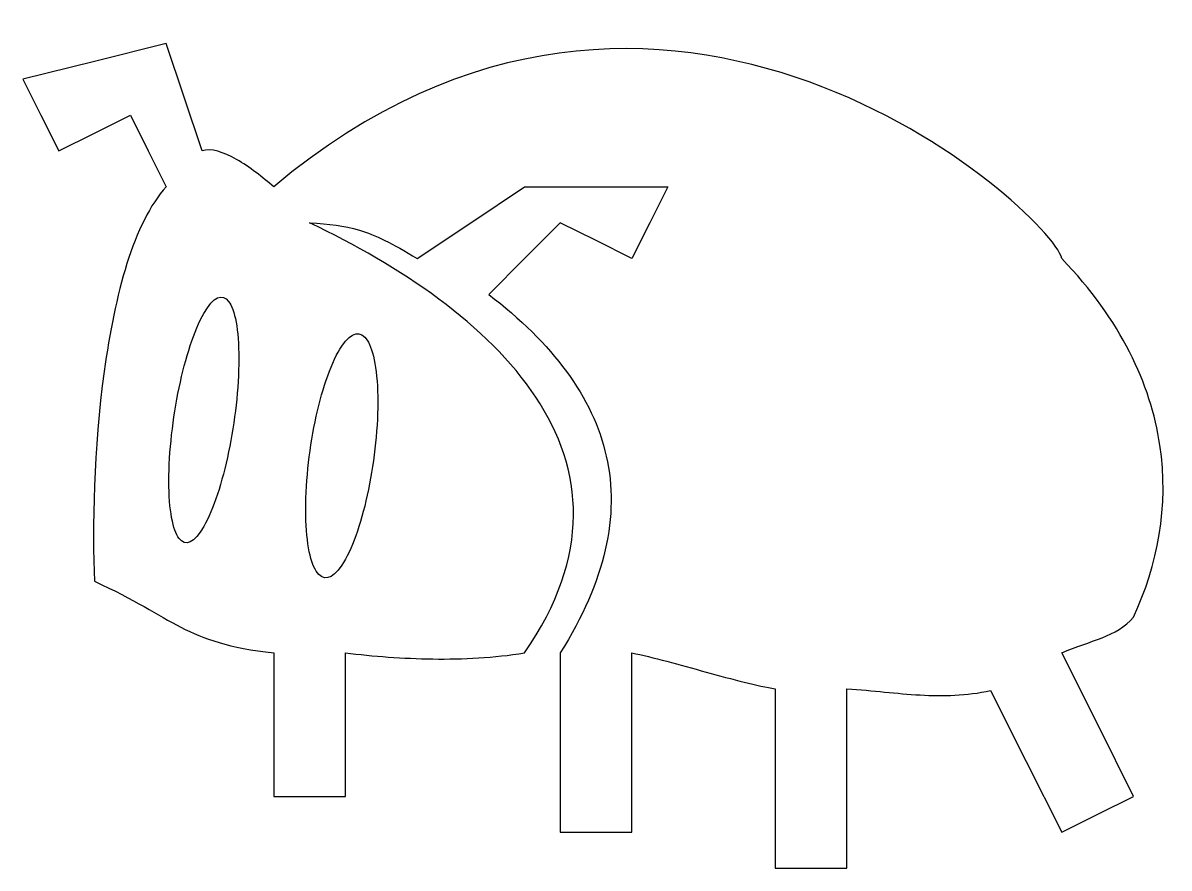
# Model space of a CAD drawing. Extents: x 0.1 to 32.1, y 0.1 to 23.7.
import ezdxf

# ---------------------------------------------------------------- set-up
doc = ezdxf.new("R2010")
doc.units = 0
doc.layers.add('Layer_1', color=7, linetype='CONTINUOUS')

msp = doc.modelspace()

# ---------------------------------------------------------------- linework, layer by layer
at = {"layer": 'Layer_1', "color": 7}
for points in [[(5.14111, 20.141117), (4.641111, 21.641117), (4.141109, 23.141117), (2.14111, 22.641118), (0.141111, 22.141116), (0.64111, 21.141115), (1.141109, 20.141117), (2.14111, 20.641116), (3.141111, 21.141115), (3.64111, 20.141114), (4.141109, 19.141116)], [(11.141109, 17.141115), (12.641109, 18.141115), (14.141109, 19.141116), (16.14111, 19.141116), (18.141109, 19.141116), (17.64111, 18.141115), (17.141111, 17.141115), (16.14111, 17.641116), (15.141109, 18.141115), (14.141111, 17.141115), (13.141111, 16.141117)], [(6.166798, 14.345695), (6.166798, 14.345695)], [(10.046064, 13.140239), (10.046064, 13.140239)], [(7.141111, 6.141128), (7.141111, 4.141104), (7.141111, 2.141108), (8.141112, 2.141108), (9.14111, 2.141108), (9.14111, 4.141104), (9.14111, 6.141128)], [(15.141109, 6.141128), (15.141109, 3.641119), (15.141109, 1.14111), (16.14111, 1.14111), (17.141111, 1.14111), (17.141111, 3.641119), (17.141108, 6.141128)], [(27.151386, 5.09366), (28.146248, 3.117399), (29.14111, 1.14111), (30.14111, 1.641123), (31.141111, 2.141108), (30.14111, 4.141104), (29.14111, 6.141128)], [(21.141109, 5.141102), (21.141109, 2.641121), (21.141109, 0.141112), (22.141109, 0.141112), (23.14111, 0.141112), (23.14111, 2.641121), (23.14111, 5.14113)]]:
    msp.add_lwpolyline(points, dxfattribs=at)
for points in [[(22.084987, 22.067236), (17.985305, 23.544373), (12.570999, 23.712806), (7.141111, 19.141116)], [(29.14111, 17.141115), (28.969724, 17.804252), (26.184668, 20.590096), (22.084987, 22.067236)], [(6.104091, 19.90407), (5.740561, 20.111966), (5.389369, 20.23221), (5.14111, 20.141117)], [(7.141111, 19.141116), (6.843497, 19.400628), (6.467625, 19.696174), (6.104091, 19.90407)], [(4.141109, 19.141116), (3.237109, 18.158726), (2.701101, 16.132811), (2.409094, 13.990462)], [(14.457206, 13.276665), (13.119656, 15.293922), (10.67674, 16.932654), (8.141109, 18.141115)], [(8.141109, 18.141115), (8.693249, 18.09557), (9.096423, 18.06132), (9.534977, 17.93058)], [(9.534977, 17.93058), (9.97353, 17.799841), (10.44746, 17.572613), (11.141109, 17.141115)], [(31.876012, 11.938509), (31.619215, 13.646743), (30.784117, 15.422525), (29.14111, 17.141115)], [(5.191105, 15.611953), (5.460534, 16.082657), (5.704459, 16.176276), (5.881023, 15.947125)], [(13.141111, 16.141117), (14.921978, 14.777241), (16.054251, 13.283241), (16.425167, 11.627218)], [(5.881023, 15.947125), (6.05759, 15.717975), (6.166798, 15.166053), (6.166798, 14.345695)], [(4.501188, 13.536507), (4.677754, 14.382581), (4.921676, 15.141248), (5.191105, 15.611953)], [(9.04111, 14.697457), (9.318622, 15.111415), (9.569859, 15.144099), (9.75172, 14.8623)], [(9.75172, 14.8623), (9.933582, 14.580504), (10.046064, 13.984196), (10.046064, 13.140239)], [(8.3305, 12.742249), (8.512361, 13.56662), (8.763598, 14.283493), (9.04111, 14.697457)], [(6.166798, 14.345695), (6.166798, 13.525303), (6.05759, 12.591797), (5.881026, 11.745723)], [(2.409094, 13.990462), (2.11709, 11.848085), (2.069092, 9.589291), (2.14111, 8.141124)], [(4.215415, 10.936563), (4.215415, 11.756927), (4.324624, 12.690433), (4.501188, 13.536507)], [(10.046064, 13.140239), (10.046064, 12.296254), (9.933582, 11.364356), (9.75172, 10.539985)], [(14.141109, 6.141128), (16.02694, 8.863641), (15.794756, 11.259426), (14.457206, 13.276665)], [(8.036156, 10.142023), (8.036156, 10.98598), (8.148639, 11.917878), (8.3305, 12.742249)], [(31.141111, 7.141126), (31.811307, 8.589575), (32.132812, 10.230274), (31.876012, 11.938509)], [(5.881026, 11.745723), (5.704459, 10.899649), (5.460534, 10.140979), (5.191105, 9.670289)], [(16.425167, 11.627218), (16.796086, 9.971194), (16.405665, 8.153147), (15.141109, 6.141128)], [(4.501188, 9.335122), (4.324624, 9.564258), (4.215415, 10.116172), (4.215415, 10.936563)], [(9.75172, 10.539985), (9.569859, 9.715614), (9.318622, 8.998741), (9.04111, 8.584777)], [(8.3305, 8.419931), (8.148639, 8.70173), (8.036156, 9.298038), (8.036156, 10.142023)], [(5.191105, 9.670289), (4.921676, 9.19957), (4.677754, 9.105957), (4.501188, 9.335122)], [(9.04111, 8.584777), (8.763601, 8.170814), (8.512361, 8.138132), (8.3305, 8.419931)], [(2.14111, 8.141124), (3.26981, 7.624121), (3.893182, 7.195792), (4.547695, 6.860879)], [(30.261264, 6.563078), (30.600706, 6.69719), (30.900099, 6.857295), (31.141111, 7.141098)], [(4.547695, 6.860879), (5.202208, 6.525966), (5.887861, 6.28444), (7.141111, 6.141128)], [(29.14111, 6.141128), (29.542325, 6.320904), (29.921821, 6.428995), (30.261264, 6.563078)], [(9.14111, 6.141128), (9.921446, 6.051861), (10.74385, 5.984212), (11.584968, 5.972698)], [(11.584968, 5.972698), (12.426089, 5.961127), (13.285922, 6.005802), (14.141109, 6.141128)], [(17.141108, 6.141128), (17.710359, 6.025558), (18.471408, 5.81138), (19.209619, 5.608151)], [(19.209619, 5.608151), (19.947831, 5.404951), (20.663205, 5.21273), (21.141109, 5.141102)], [(23.14111, 5.14113), (23.870731, 5.09287), (24.532872, 5.006002), (25.182822, 4.968692)], [(25.182822, 4.968692), (25.832771, 4.931382), (26.470528, 4.943574), (27.151386, 5.09366)]]:
    msp.add_open_spline(points, degree=3, dxfattribs=at)

doc.saveas('drawing.dxf')
